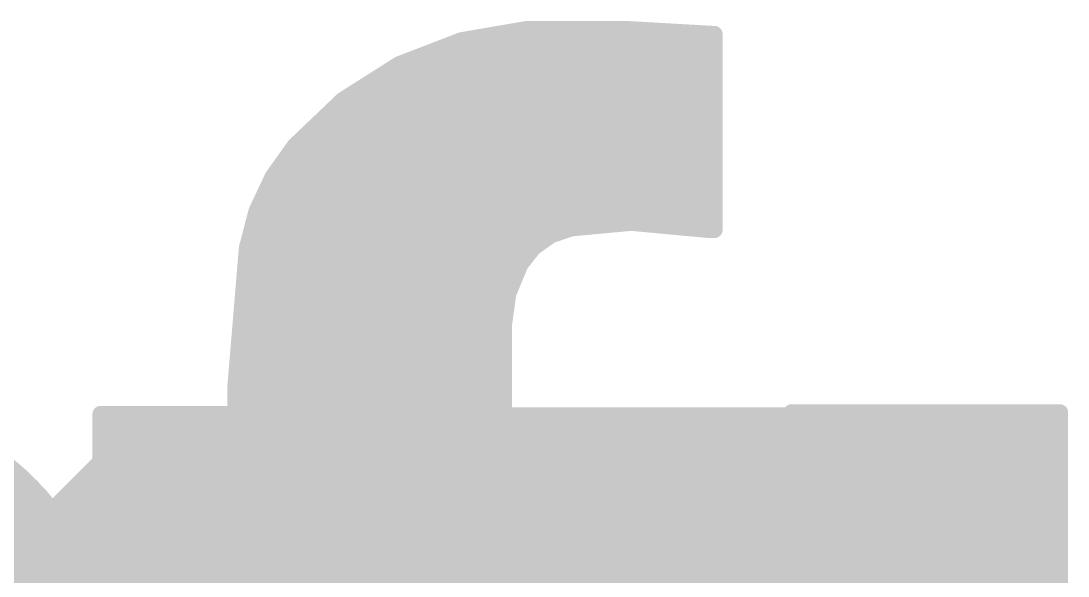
# Model space of a CAD drawing. Extents: x -19.1 to 53.5, y -15.6 to 59.8.
# Drawn here: x 24.698 to 26.314, y 21.698 to 22.555 of the extents above; entities that cross this region are included whole.
import ezdxf

# ---------------------------------------------------------------- set-up
doc = ezdxf.new("R2010")
doc.units = 0
doc.layers.add('21', color=41, linetype='CONTINUOUS')
doc.layers.add('22', color=40, linetype='CONTINUOUS')

msp = doc.modelspace()

# ---------------------------------------------------------------- linework, layer by layer
at = {"layer": '21', "const_width": 0.0254}
for points in [[(25.3775, 22.5251), (25.4787, 22.5425)], [(25.4787, 22.5425), (25.6337, 22.5425)], [(25.6337, 22.5425), (25.7658, 22.5349)], [(25.2816, 22.4881), (25.3775, 22.5251)], [(25.405, 22.5298), (25.7683, 22.5298)], [(25.7658, 22.5349), (25.7683, 22.5349)], [(25.7683, 22.5349), (25.7683, 22.2326)], [(25.3239, 22.5044), (25.7683, 22.5044)], [(25.1949, 22.4331), (25.2816, 22.4881)], [(25.2672, 22.479), (25.7683, 22.479)], [(25.2272, 22.4536), (25.7683, 22.4536)], [(25.1206, 22.3622), (25.1949, 22.4331)], [(25.1897, 22.4282), (25.7683, 22.4282)], [(25.1631, 22.4028), (25.7683, 22.4028)], [(25.1365, 22.3774), (25.7683, 22.3774)], [(25.0866, 22.3145), (25.1206, 22.3622)], [(25.1133, 22.352), (25.7683, 22.352)], [(25.0617, 22.2614), (25.0866, 22.3145)], [(25.0952, 22.3266), (25.7683, 22.3266)], [(25.0804, 22.3012), (25.7683, 22.3012)], [(25.0685, 22.2758), (25.7683, 22.2758)], [(25.0469, 22.2047), (25.0617, 22.2614)], [(25.0589, 22.2504), (25.7683, 22.2504)], [(25.5473, 22.2352), (25.516, 22.2245)], [(25.64, 22.2438), (25.5473, 22.2352)], [(25.7327, 22.2352), (25.64, 22.2438)], [(25.7607, 22.2326), (25.7327, 22.2352)], [(25.0522, 22.225), (25.5175, 22.225)], [(25.516, 22.2245), (25.489, 22.2053)], [(25.7683, 22.2326), (25.7607, 22.2326)], [(25.0292, 21.9913), (25.0469, 22.2047)], [(25.489, 22.2053), (25.4686, 22.1793)], [(25.0465, 22.1996), (25.4845, 22.1996)], [(25.0444, 22.1742), (25.4665, 22.1742)], [(25.4686, 22.1793), (25.4498, 22.1339)], [(25.0423, 22.1488), (25.456, 22.1488)], [(25.0402, 22.1234), (25.4484, 22.1234)], [(25.4498, 22.1339), (25.4432, 22.0853)], [(25.0381, 22.098), (25.4449, 22.098)], [(25.0359, 22.0726), (25.4432, 22.0726)], [(25.4432, 22.0853), (25.4432, 21.9456)], [(25.0338, 22.0472), (25.4432, 22.0472)], [(25.0317, 22.0218), (25.4432, 22.0218)], [(25.0292, 21.9456), (25.0292, 21.9913)], [(25.0296, 21.9964), (25.4432, 21.9964)], [(25.0292, 21.971), (25.4432, 21.971)], [(24.6253, 21.6789), (24.892, 21.9456)], [(24.892, 21.9456), (25.0292, 21.9456)], [(25.0292, 21.9456), (25.4432, 21.9456)], [(25.4432, 21.9456), (25.7404, 21.9456)], [(25.7404, 21.9456), (25.7404, 21.6789)], [(25.8877, 21.9507), (25.8877, 20.8712)], [(26.3017, 21.9507), (25.8877, 21.9507)], [(25.8877, 21.9456), (26.3017, 21.9456)], [(26.3017, 20.9499), (26.3017, 21.9507)], [(24.8666, 21.9202), (25.7404, 21.9202)], [(25.8877, 21.9202), (26.3017, 21.9202)], [(24.8412, 21.8948), (25.7404, 21.8948)], [(25.8877, 21.8948), (26.3017, 21.8948)], [(24.8158, 21.8694), (25.7404, 21.8694)], [(25.8877, 21.8694), (26.3017, 21.8694)], [(24.7904, 21.844), (25.7404, 21.844)], [(25.8877, 21.844), (26.3017, 21.844)], [(24.765, 21.8186), (25.7404, 21.8186)], [(25.8877, 21.8186), (26.3017, 21.8186)], [(24.7396, 21.7932), (25.7404, 21.7932)], [(25.8877, 21.7932), (26.3017, 21.7932)], [(24.7142, 21.7678), (25.7404, 21.7678)], [(25.8877, 21.7678), (26.3017, 21.7678)], [(24.6888, 21.7424), (25.7404, 21.7424)], [(25.8877, 21.7424), (26.3017, 21.7424)], [(24.6634, 21.717), (25.7404, 21.717)], [(25.8877, 21.717), (26.3017, 21.717)], [(24.638, 21.6916), (25.7404, 21.6916)], [(25.8877, 21.6916), (26.3017, 21.6916)]]:
    msp.add_lwpolyline(points, dxfattribs=at)
at = {"layer": '21', "const_width": 0.0127}
for points in [[(25.4787, 22.5489, 1), (25.4787, 22.5361)], [(25.4798, 22.5362, 1), (25.4776, 22.5488)], [(25.6341, 22.5488, 1), (25.6333, 22.5362)], [(25.6337, 22.5361, 1), (25.6337, 22.5489)], [(25.3764, 22.5313, 1), (25.3786, 22.5188)], [(25.3798, 22.5191, 1), (25.3752, 22.531)], [(25.405, 22.5362, 1), (25.405, 22.5235)], [(25.7658, 22.5413, 1), (25.7658, 22.5285)], [(25.7747, 22.5349, 1), (25.7619, 22.5349)], [(25.7654, 22.5286, 1), (25.7662, 22.5412)], [(25.7683, 22.5285, 1), (25.7683, 22.5413)], [(25.7683, 22.5235, 1), (25.7683, 22.5362)], [(25.3239, 22.5108, 1), (25.3239, 22.498)], [(25.7683, 22.498, 1), (25.7683, 22.5108)], [(25.2672, 22.4854, 1), (25.2672, 22.4727)], [(25.2794, 22.4941, 1), (25.2839, 22.4822)], [(25.285, 22.4828, 1), (25.2782, 22.4935)], [(25.7683, 22.4727, 1), (25.7683, 22.4854)], [(25.2272, 22.46, 1), (25.2272, 22.4473)], [(25.7683, 22.4473, 1), (25.7683, 22.46)], [(25.1897, 22.4346, 1), (25.1897, 22.4218)], [(25.1915, 22.4385, 1), (25.1983, 22.4278)], [(25.1993, 22.4285, 1), (25.1905, 22.4377)], [(25.7683, 22.4218, 1), (25.7683, 22.4346)], [(25.1631, 22.4092, 1), (25.1631, 22.3965)], [(25.7683, 22.3965, 1), (25.7683, 22.4092)], [(25.1365, 22.3838, 1), (25.1365, 22.3711)], [(25.7683, 22.3711, 1), (25.7683, 22.3838)], [(25.1133, 22.3584, 1), (25.1133, 22.3456)], [(25.1162, 22.3668, 1), (25.125, 22.3576)], [(25.1258, 22.3585, 1), (25.1154, 22.3659)], [(25.7683, 22.3456, 1), (25.7683, 22.3584)], [(25.0923, 22.3118, 1), (25.0808, 22.3172)], [(25.0952, 22.333, 1), (25.0952, 22.3203)], [(25.7683, 22.3203, 1), (25.7683, 22.333)], [(25.0804, 22.3076, 1), (25.0804, 22.2949)], [(25.0814, 22.3182, 1), (25.0918, 22.3108)], [(25.7683, 22.2949, 1), (25.7683, 22.3076)], [(25.0685, 22.2822, 1), (25.0685, 22.2694)], [(25.7683, 22.2694, 1), (25.7683, 22.2822)], [(25.0589, 22.2568, 1), (25.0589, 22.2441)], [(25.056, 22.2641, 1), (25.0675, 22.2587)], [(25.0679, 22.2598, 1), (25.0556, 22.263)], [(25.7683, 22.2441, 1), (25.7683, 22.2568)], [(25.5467, 22.2415, 1), (25.5479, 22.2289)], [(25.5494, 22.2292, 1), (25.5452, 22.2412)], [(25.6406, 22.2501, 1), (25.6394, 22.2375)], [(25.6406, 22.2375, 1), (25.6394, 22.2501)], [(25.7333, 22.2415, 1), (25.7321, 22.2289)], [(25.7321, 22.2289, 1), (25.7333, 22.2415)], [(25.0522, 22.2314, 1), (25.0522, 22.2187)], [(25.5139, 22.2305, 1), (25.518, 22.2185)], [(25.5197, 22.2193, 1), (25.5123, 22.2297)], [(25.5175, 22.2187, 1), (25.5175, 22.2314)], [(25.7607, 22.239, 1), (25.7607, 22.2263)], [(25.7601, 22.2263, 1), (25.7613, 22.2389)], [(25.7619, 22.2326, 1), (25.7747, 22.2326)], [(25.7683, 22.2263, 1), (25.7683, 22.239)], [(25.0532, 22.2042, 1), (25.0406, 22.2052)], [(25.4853, 22.2105, 1), (25.4927, 22.2002)], [(25.494, 22.2014, 1), (25.484, 22.2093)], [(25.0465, 22.206, 1), (25.0465, 22.1932)], [(25.0408, 22.2063, 1), (25.053, 22.2031)], [(25.4845, 22.1932, 1), (25.4845, 22.206)], [(25.0444, 22.1806, 1), (25.0444, 22.1679)], [(25.4636, 22.1832, 1), (25.4736, 22.1754)], [(25.4745, 22.1769, 1), (25.4627, 22.1817)], [(25.4665, 22.1679, 1), (25.4665, 22.1806)], [(25.0423, 22.1552, 1), (25.0423, 22.1425)], [(25.456, 22.1425, 1), (25.456, 22.1552)], [(25.0402, 22.1298, 1), (25.0402, 22.117)], [(25.4561, 22.1331, 1), (25.4435, 22.1348)], [(25.444, 22.1364, 1), (25.4557, 22.1315)], [(25.4484, 22.117, 1), (25.4484, 22.1298)], [(25.0381, 22.1044, 1), (25.0381, 22.0917)], [(25.4449, 22.0917, 1), (25.4449, 22.1044)], [(25.0359, 22.079, 1), (25.0359, 22.0663)], [(25.4496, 22.0853, 1), (25.4368, 22.0853)], [(25.4369, 22.0862, 1), (25.4495, 22.0844)], [(25.4432, 22.0663, 1), (25.4432, 22.079)], [(25.0338, 22.0536, 1), (25.0338, 22.0408)], [(25.4432, 22.0408, 1), (25.4432, 22.0536)], [(25.0317, 22.0282, 1), (25.0317, 22.0155)], [(25.4432, 22.0155, 1), (25.4432, 22.0282)], [(25.0356, 21.9913, 1), (25.0228, 21.9913)], [(25.0296, 22.0028, 1), (25.0296, 21.9901)], [(25.4432, 21.9901, 1), (25.4432, 22.0028)], [(25.0229, 21.9918, 1), (25.0355, 21.9908)], [(25.0292, 21.9774, 1), (25.0292, 21.9646)], [(25.4432, 21.9646, 1), (25.4432, 21.9774)], [(24.892, 21.952, 1), (24.892, 21.9393)], [(24.8965, 21.9411, 1), (24.8875, 21.9501)], [(25.0292, 21.952, 1), (25.0292, 21.9393)], [(25.0292, 21.9393, 1), (25.0292, 21.952)], [(25.4432, 21.952, 1), (25.4432, 21.9393)], [(25.4432, 21.9393, 1), (25.4432, 21.952)], [(25.7468, 21.9456, 1), (25.734, 21.9456)], [(25.7404, 21.9393, 1), (25.7404, 21.952)], [(25.8941, 21.9507, 1), (25.8814, 21.9507)], [(25.8877, 21.9571, 1), (25.8877, 21.9444)], [(25.8877, 21.952, 1), (25.8877, 21.9393)], [(26.3081, 21.9507, 1), (26.2953, 21.9507)], [(26.3017, 21.9444, 1), (26.3017, 21.9571)], [(26.3017, 21.9393, 1), (26.3017, 21.952)], [(25.0228, 21.9456, 1), (25.0356, 21.9456)], [(25.4368, 21.9456, 1), (25.4496, 21.9456)], [(24.8666, 21.9266, 1), (24.8666, 21.9139)], [(25.7404, 21.9139, 1), (25.7404, 21.9266)], [(25.8877, 21.9266, 1), (25.8877, 21.9139)], [(26.3017, 21.9139, 1), (26.3017, 21.9266)], [(24.8412, 21.9012, 1), (24.8412, 21.8884)], [(25.7404, 21.8884, 1), (25.7404, 21.9012)], [(25.8877, 21.9012, 1), (25.8877, 21.8884)], [(26.3017, 21.8884, 1), (26.3017, 21.9012)], [(24.8158, 21.8758, 1), (24.8158, 21.8631)], [(25.7404, 21.8631, 1), (25.7404, 21.8758)], [(25.8877, 21.8758, 1), (25.8877, 21.8631)], [(26.3017, 21.8631, 1), (26.3017, 21.8758)], [(24.7904, 21.8504, 1), (24.7904, 21.8377)], [(25.7404, 21.8377, 1), (25.7404, 21.8504)], [(25.8877, 21.8504, 1), (25.8877, 21.8377)], [(26.3017, 21.8377, 1), (26.3017, 21.8504)], [(24.765, 21.825, 1), (24.765, 21.8122)], [(25.7404, 21.8122, 1), (25.7404, 21.825)], [(25.8877, 21.825, 1), (25.8877, 21.8122)], [(26.3017, 21.8122, 1), (26.3017, 21.825)], [(24.7396, 21.7996, 1), (24.7396, 21.7869)], [(25.7404, 21.7869, 1), (25.7404, 21.7996)], [(25.8877, 21.7996, 1), (25.8877, 21.7869)], [(26.3017, 21.7869, 1), (26.3017, 21.7996)], [(24.7142, 21.7742, 1), (24.7142, 21.7614)], [(25.7404, 21.7614, 1), (25.7404, 21.7742)], [(25.8877, 21.7742, 1), (25.8877, 21.7614)], [(26.3017, 21.7614, 1), (26.3017, 21.7742)], [(25.7404, 21.736, 1), (25.7404, 21.7488)], [(25.8877, 21.7488, 1), (25.8877, 21.736)], [(26.3017, 21.736, 1), (26.3017, 21.7488)], [(25.7404, 21.7107, 1), (25.7404, 21.7234)], [(25.8877, 21.7234, 1), (25.8877, 21.7107)], [(26.3017, 21.7107, 1), (26.3017, 21.7234)], [(25.7404, 21.6852, 1), (25.7404, 21.698)], [(25.8877, 21.698, 1), (25.8877, 21.6852)], [(26.3017, 21.6852, 1), (26.3017, 21.698)]]:
    msp.add_lwpolyline(points, format="xyb", dxfattribs=at)
at = {"layer": '22'}
for points, const_width in [([(24.8209, 21.9545, 1), (24.8209, 21.9417)], 0.0127), ([(24.8209, 21.9545, 1), (24.8209, 21.9417)], 0.0127), ([(24.8273, 21.9481, 1), (24.8146, 21.9481)], 0.0127), ([(24.8273, 21.9481, 1), (24.8146, 21.9481)], 0.0127), ([(24.8209, 21.952, 1), (24.8209, 21.9393)], 0.0127), ([(25.2311, 21.9481, 1), (25.2184, 21.9481)], 0.0127), ([(25.2311, 21.9481, 1), (25.2184, 21.9481)], 0.0127), ([(25.2247, 21.9417, 1), (25.2247, 21.9545)], 0.0127), ([(25.2247, 21.9417, 1), (25.2247, 21.9545)], 0.0127), ([(25.2247, 21.9393, 1), (25.2247, 21.952)], 0.0127), ([(25.4737, 21.952, 1), (25.4737, 21.9393)], 0.0127), ([(25.4801, 21.9456, 1), (25.4673, 21.9456)], 0.0127), ([(25.9017, 21.9456, 1), (25.889, 21.9456)], 0.0127), ([(25.8953, 21.9393, 1), (25.8953, 21.952)], 0.0127), ([(24.8209, 21.9266, 1), (24.8209, 21.9139)], 0.0127), ([(25.2247, 21.9139, 1), (25.2247, 21.9266)], 0.0127), ([(25.4737, 21.9266, 1), (25.4737, 21.9139)], 0.0127), ([(25.8953, 21.9139, 1), (25.8953, 21.9266)], 0.0127), ([(24.8209, 21.9012, 1), (24.8209, 21.8884)], 0.0127), ([(25.2247, 21.8884, 1), (25.2247, 21.9012)], 0.0127), ([(25.4737, 21.9012, 1), (25.4737, 21.8884)], 0.0127), ([(25.8953, 21.8884, 1), (25.8953, 21.9012)], 0.0127), ([(24.7548, 21.7881, 0.0664), (24.6685, 21.877)], 0.0254), ([(24.8209, 21.8758, 1), (24.8209, 21.8631)], 0.0127), ([(25.2247, 21.8631, 1), (25.2247, 21.8758)], 0.0127), ([(25.4737, 21.8758, 1), (25.4737, 21.8631)], 0.0127), ([(25.8953, 21.8631, 1), (25.8953, 21.8758)], 0.0127), ([(24.7051, 21.8377, 1), (24.7051, 21.8504)], 0.0127), ([(24.7194, 21.8395, 1), (24.7098, 21.8313)], 0.0127), ([(24.7103, 21.8307, 1), (24.7189, 21.8401)], 0.0127), ([(24.8209, 21.8504, 1), (24.8209, 21.8377)], 0.0127), ([(25.2247, 21.8377, 1), (25.2247, 21.8504)], 0.0127), ([(25.4737, 21.8504, 1), (25.4737, 21.8377)], 0.0127), ([(25.8953, 21.8377, 1), (25.8953, 21.8504)], 0.0127), ([(24.7289, 21.8122, 1), (24.7289, 21.825)], 0.0127), ([(24.8209, 21.825, 1), (24.8209, 21.8122)], 0.0127), ([(25.2247, 21.8122, 1), (25.2247, 21.825)], 0.0127), ([(25.4737, 21.825, 1), (25.4737, 21.8122)], 0.0127), ([(25.8953, 21.8122, 1), (25.8953, 21.825)], 0.0127), ([(24.7599, 21.7919, 1), (24.7497, 21.7843)], 0.0127), ([(24.7828, 21.75, 0.0022), (24.7548, 21.7881)], 0.0254), ([(24.7599, 21.7919, 1), (24.7497, 21.7843)], 0.0127), ([(24.7497, 21.7843, 1), (24.7599, 21.7919)], 0.0127), ([(24.75, 21.784, 1), (24.7596, 21.7922)], 0.0127), ([(24.7505, 21.7869, 1), (24.7505, 21.7996)], 0.0127), ([(24.8209, 21.7996, 1), (24.8209, 21.7869)], 0.0127), ([(25.2247, 21.7869, 1), (25.2247, 21.7996)], 0.0127), ([(25.4737, 21.7996, 1), (25.4737, 21.7869)], 0.0127), ([(25.8953, 21.7869, 1), (25.8953, 21.7996)], 0.0127), ([(24.7697, 21.7614, 1), (24.7697, 21.7742)], 0.0127), ([(24.8209, 21.7742, 1), (24.8209, 21.7614)], 0.0127), ([(25.2247, 21.7614, 1), (25.2247, 21.7742)], 0.0127), ([(25.4737, 21.7742, 1), (25.4737, 21.7614)], 0.0127), ([(25.8953, 21.7614, 1), (25.8953, 21.7742)], 0.0127), ([(24.7877, 21.7541, 1), (24.7779, 21.7459)], 0.0127), ([(24.7828, 21.75, 0.0333), (24.7955, 21.7348)], 0.0254), ([(24.7879, 21.7537, 1), (24.7777, 21.7463)], 0.0127), ([(24.7777, 21.7462, 1), (24.7879, 21.7538)], 0.0127), ([(24.7777, 21.7463, 1), (24.7879, 21.7537)], 0.0127), ([(24.7892, 21.736, 1), (24.7892, 21.7488)], 0.0127), ([(24.7991, 21.74, 1), (24.7919, 21.7296)], 0.0127), ([(24.7955, 21.7348, 0.205), (24.8133, 21.7272)], 0.0254), ([(24.8001, 21.7392, 1), (24.7909, 21.7304)], 0.0127), ([(24.7906, 21.7307, 1), (24.8004, 21.7389)], 0.0127), ([(24.7909, 21.7304, 1), (24.8001, 21.7392)], 0.0127), ([(24.8209, 21.7488, 1), (24.8209, 21.736)], 0.0127), ([(25.2247, 21.736, 1), (25.2247, 21.7488)], 0.0127), ([(25.4737, 21.7488, 1), (25.4737, 21.736)], 0.0127), ([(25.8953, 21.736, 1), (25.8953, 21.7488)], 0.0127), ([(24.8049, 21.7354, 1), (24.8024, 21.723)], 0.0127), ([(24.8, 21.724, 1), (24.8072, 21.7344)], 0.0127), ([(24.8133, 21.7336, 1), (24.8133, 21.7208)], 0.0127), ([(24.8133, 21.7336, 1), (24.8133, 21.7208)], 0.0127), ([(24.812, 21.721, 1), (24.8146, 21.7334)], 0.0127), ([(24.8133, 21.7209, 1), (24.8133, 21.7335)], 0.0127), ([(24.8146, 21.7272, 1), (24.8273, 21.7272)], 0.0127), ([(24.8146, 21.7272, 1), (24.8273, 21.7272)], 0.0127), ([(24.8209, 21.7208, 1), (24.8209, 21.7336)], 0.0127), ([(24.8209, 21.7208, 1), (24.8209, 21.7336)], 0.0127), ([(25.2247, 21.7107, 1), (25.2247, 21.7234)], 0.0127), ([(25.4737, 21.7234, 1), (25.4737, 21.7107)], 0.0127), ([(25.8953, 21.7107, 1), (25.8953, 21.7234)], 0.0127), ([(25.2247, 21.6852, 1), (25.2247, 21.698)], 0.0127), ([(25.4737, 21.698, 1), (25.4737, 21.6852)], 0.0127), ([(25.8953, 21.6852, 1), (25.8953, 21.698)], 0.0127)]:
    msp.add_lwpolyline(points, format="xyb", dxfattribs=dict(at, const_width=const_width))
at = {"layer": '22', "const_width": 0.0254}
for points in [[(25.2247, 21.9481), (24.8209, 21.9481)], [(24.8209, 21.9481), (24.8209, 21.7272)], [(25.2247, 21.9481), (24.8209, 21.9481)], [(24.8209, 21.9481), (24.8209, 21.7272)], [(24.8209, 21.9456), (25.2247, 21.9456)], [(25.2247, 20.3759), (25.2247, 21.9481)], [(25.2247, 20.3759), (25.2247, 21.9481)], [(25.4737, 20.3835), (25.4737, 21.9456)], [(25.4737, 21.9456), (25.8953, 21.9456)], [(25.8953, 21.9456), (25.8953, 21.115)], [(24.8209, 21.9202), (25.2247, 21.9202)], [(25.4737, 21.9202), (25.8953, 21.9202)], [(24.8209, 21.8948), (25.2247, 21.8948)], [(25.4737, 21.8948), (25.8953, 21.8948)], [(24.7146, 21.8354), (24.6685, 21.877)], [(24.8209, 21.8694), (25.2247, 21.8694)], [(25.4737, 21.8694), (25.8953, 21.8694)], [(23.8957, 21.844), (24.7051, 21.844)], [(24.7548, 21.7881), (24.7146, 21.8354)], [(24.8209, 21.844), (25.2247, 21.844)], [(25.4737, 21.844), (25.8953, 21.844)], [(23.8741, 21.8186), (24.7289, 21.8186)], [(24.8209, 21.8186), (25.2247, 21.8186)], [(25.4737, 21.8186), (25.8953, 21.8186)], [(23.8541, 21.7932), (24.7505, 21.7932)], [(24.7828, 21.75), (24.7548, 21.7881)], [(24.8209, 21.7932), (25.2247, 21.7932)], [(25.4737, 21.7932), (25.8953, 21.7932)], [(23.839, 21.7678), (24.7697, 21.7678)], [(24.8209, 21.7678), (25.2247, 21.7678)], [(25.4737, 21.7678), (25.8953, 21.7678)], [(24.7955, 21.7348), (24.7828, 21.75)], [(23.824, 21.7424), (24.7892, 21.7424)], [(24.8036, 21.7292), (24.7955, 21.7348)], [(24.8209, 21.7424), (25.2247, 21.7424)], [(25.4737, 21.7424), (25.8953, 21.7424)], [(23.8126, 21.717), (25.2247, 21.717)], [(24.8133, 21.7272), (24.8036, 21.7292)], [(24.8209, 21.7272), (24.8133, 21.7272)], [(24.8209, 21.7272), (24.8133, 21.7272)], [(25.4737, 21.717), (25.8953, 21.717)], [(23.8029, 21.6916), (25.2247, 21.6916)], [(25.4737, 21.6916), (25.8953, 21.6916)]]:
    msp.add_lwpolyline(points, dxfattribs=at)

doc.saveas('drawing.dxf')
